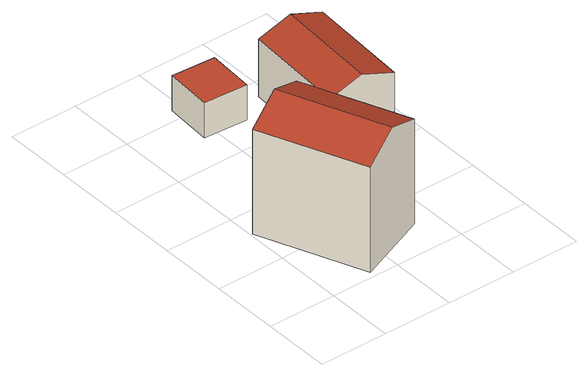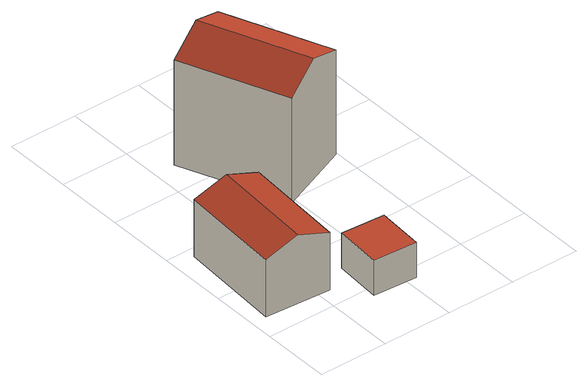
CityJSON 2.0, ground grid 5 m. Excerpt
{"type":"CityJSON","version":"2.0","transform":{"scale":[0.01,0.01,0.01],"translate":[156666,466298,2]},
"CityObjects":{
"building1":{"type":"Building","attributes":{"b3_bag_bag_overlap":0,"b3_bouwlagen":3,"b3_dak_type":"slanted","b3_extrusie":"standard","b3_h_dak_50p":9.6,"b3_h_dak_70p":10.31,"b3_h_dak_max":11.36,"b3_h_dak_min":8.08,"b3_h_maaiveld":2.37,"b3_h_nok":11.4,"b3_is_glas_dak":false,"b3_kas_warenhuis":false,"b3_kwaliteitsindicator":true,"b3_mutatie_ahn3_ahn4":false,"b3_mutatie_ahn4_ahn5":false,"b3_n_nok":1,"b3_n_vlakken":2,"b3_opp_buitenmuur":123.46,"b3_opp_dak_plat":0,"b3_opp_dak_schuin":60.29,"b3_opp_grond":46.28,"b3_opp_scheidingsmuur":59.76,"b3_rmse_lod12":1.2,"b3_rmse_lod13":1.2,"b3_rmse_lod22":0.109,"b3_t_run":28,"b3_val3dity_lod12":"[]","b3_val3dity_lod13":"[]","b3_val3dity_lod22":"[]","b3_volume_lod12":368.06,"b3_volume_lod13":368.06,"b3_volume_lod22":338.59,"geconstateerd":false,"oorspronkelijkbouwjaar":1987,"status":"Pand in gebruik"},"children":["building1-1"]},
"building1-1":{"type":"BuildingPart","parents":["building1"],"geometry":[{"type":"Solid","lod":"2.2","boundaries":[[[[0,1,2,3]],[[4,5,6,7]],[[5,4,1,0]],[[4,7,8,2,1]],[[9,8,7,6]],[[8,9,3,2]],[[9,6,5,0,3]]]],"semantics":{"surfaces":[{"type":"GroundSurface"},{"type":"RoofSurface"},{"type":"WallSurface"}],"values":[[0,1,2,2,1,2,2]]}}]},
"building2":{"type":"Building","attributes":{"b3_bag_bag_overlap":0,"b3_dak_type":"horizontal","b3_extrusie":"standard","b3_h_dak_50p":5.03,"b3_h_dak_70p":5.05,"b3_h_dak_max":5.12,"b3_h_dak_min":4.99,"b3_h_maaiveld":2.39,"b3_is_glas_dak":false,"b3_kas_warenhuis":false,"b3_kwaliteitsindicator":true,"b3_mutatie_ahn3_ahn4":false,"b3_mutatie_ahn4_ahn5":false,"b3_n_nok":0,"b3_n_vlakken":1,"b3_opp_buitenmuur":26.62,"b3_opp_dak_plat":10.86,"b3_opp_dak_schuin":0,"b3_opp_grond":10.85,"b3_opp_scheidingsmuur":8.34,"b3_rmse_lod12":0.0286,"b3_rmse_lod13":0.0286,"b3_rmse_lod22":0.0241,"b3_t_run":6,"b3_val3dity_lod12":"[]","b3_val3dity_lod13":"[]","b3_val3dity_lod22":"[]","b3_volume_lod12":28.88,"b3_volume_lod13":28.88,"b3_volume_lod22":28.77,"geconstateerd":false,"oorspronkelijkbouwjaar":1987,"status":"Pand in gebruik"},"children":["building2-1"]},
"building2-1":{"type":"BuildingPart","parents":["building2"],"geometry":[{"type":"Solid","lod":"2.2","boundaries":[[[[10,11,12,13]],[[14,15,16,17]],[[17,16,11,10]],[[16,15,12,11]],[[15,14,13,12]],[[14,17,10,13]]]],"semantics":{"surfaces":[{"type":"GroundSurface"},{"type":"RoofSurface"},{"type":"WallSurface"}],"values":[[0,1,2,2,2,2]]}}]},
"building3":{"type":"Building","attributes":{"b3_dak_type":"slanted","b3_extrusie":"standard","b3_h_dak_50p":6.36,"b3_h_dak_70p":6.83,"b3_h_dak_max":7.52,"b3_h_dak_min":5.35,"b3_h_maaiveld":2.46,"b3_h_nok":7.57,"b3_is_glas_dak":false,"b3_kas_warenhuis":false,"b3_kwaliteitsindicator":true,"b3_mutatie_ahn3_ahn4":false,"b3_mutatie_ahn4_ahn5":false,"b3_n_nok":1,"b3_n_vlakken":2,"b3_opp_buitenmuur":80,"b3_opp_dak_plat":0,"b3_opp_dak_schuin":50.62,"b3_opp_grond":36.35,"b3_opp_scheidingsmuur":0,"b3_rmse_lod12":0.793,"b3_rmse_lod13":0.793,"b3_rmse_lod22":0.0207,"b3_t_run":28,"b3_val3dity_lod12":"[]","b3_val3dity_lod13":"[]","b3_val3dity_lod22":"[]","b3_volume_lod12":158.29,"b3_volume_lod13":158.29,"b3_volume_lod22":143.39,"geconstateerd":false,"oorspronkelijkbouwjaar":2002,"status":"Pand in gebruik"},"children":["building3-1"]},
"building3-1":{"type":"BuildingPart","parents":["building3"],"geometry":[{"type":"Solid","lod":"2.2","boundaries":[[[[18,19,20,21]],[[22,23,24,25]],[[23,22,19,18]],[[22,25,26,20,19]],[[27,26,25,24]],[[26,27,21,20]],[[27,24,23,18,21]]]],"semantics":{"surfaces":[{"type":"GroundSurface"},{"type":"RoofSurface"},{"type":"WallSurface"}],"values":[[0,1,2,2,1,2,2]]}}]}
},
"vertices":[
[535,1022,37],[846,263,37],[325,47,37],[13,804,37],[846,263,832],[535,1022,832],[274,915,954],[586,154,954],[325,47,832],[13,804,832],
[427,2091,39],[744,2072,39],[722,1730,39],[404,1752,39],[404,1752,305],[722,1730,305],[744,2072,305],[427,2091,305],
[1402,1835,46],[1350,1078,46],[870,1111,46],[923,1865,46],[1350,1078,481],[1402,1835,481],[1162,1851,567],[1111,1094,567],[870,1111,481],[923,1865,481]
]}
